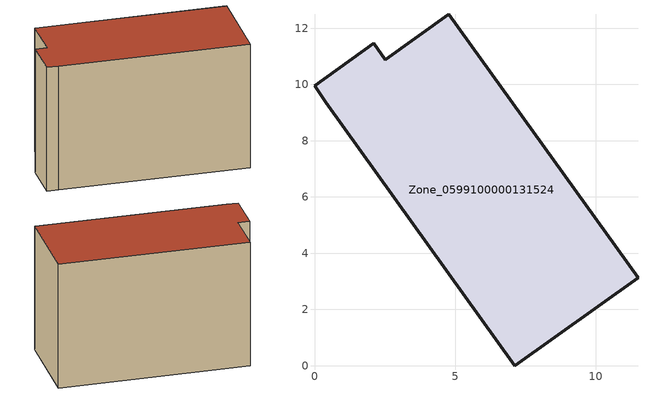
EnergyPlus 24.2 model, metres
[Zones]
Zone_0599100000131524
 floor ground (C_G): 11.5,3.12 7.12,0 0.39,9.36 0,9.95 2.1,11.46 2.52,10.88 4.77,12.49 z0
 wall outside (C_F): 2.52,10.88 2.1,11.46 0,9.95 0.39,9.36 7.12,0 11.5,3.12 4.77,12.49 2.52,10.88 z0:7.93
 roof outside (C_R): 11.5,3.12 4.77,12.49 2.52,10.88 2.1,11.46 0,9.95 0.39,9.36 7.12,0 z7.93
[BUILDING]
Pand.0599100000131524: North Axis=0; Terrain=City; Loads Convergence Tolerance Value=0.04; Temperature Convergence Tolerance Value=0.4; Solar Distribution=FullExterior; Maximum Number of Warmup Days=25; Minimum Number of Warmup Days=1
[Site:Location]
Rotterdam.The.Hague.AP_ZH_NLD Design_Conditions: Latitude=51.96; Longitude=4.45; Time Zone=1; Elevation=-4.5
[SITE:GROUNDTEMPERATURE:BUILDINGSURFACE]
18, 18, 18, 18, 18, 18, 18, 18, 18, 18, 18, 18
[MATERIAL] Thermal Absorptance=0.9; Solar Absorptance=0.7; Visible Absorptance=0.7
Name | Roughness | Thickness | Conductivity | Density | Specific Heat
G.TI.1975-1991 | MediumSmooth | 0.15 | 0.288461 | 540 | 1210
F.TI.1975-1991 | Rough | 0.3 | 0.230769 | 1920 | 840
R.TI.1975-1991 | MediumRough | 0.2 | 0.153846 | 1500 | 1000
[CONSTRUCTION]
C_G: G.TI.1975-1991
C_F: F.TI.1975-1991
C_R: R.TI.1975-1991
[ZONE]
Zone_0599100000131524: Type=1; Multiplier=1; Ceiling Height=Autocalculate; Volume=Autocalculate; Floor Area=autocalculate; Part of Total Floor Area=Yes
[ZONEINFILTRATION:DESIGNFLOWRATE]
Infil_Zone_0599100000131524: Zone or ZoneList or Space or SpaceList=Zone_0599100000131524; Schedule=AlwaysOn; Design Flow Rate Calculation Method=Flow/Area; Flow Rate per Floor Area=0.003; Constant Term Coefficient=1; Temperature Term Coefficient=0; Velocity Term Coefficient=0; Velocity Squared Term Coefficient=0
[HVACTEMPLATE:ZONE:IDEALLOADSAIRSYSTEM]
Zone_0599100000131524: Maximum Heating Supply Air Temperature=50; Minimum Cooling Supply Air Temperature=13; Maximum Heating Supply Air Humidity Ratio=0.0156; Minimum Cooling Supply Air Humidity Ratio=0.0077; Heating Limit=NoLimit; Cooling Limit=NoLimit; Dehumidification Control Type=ConstantSensibleHeatRatio; Cooling Sensible Heat Ratio=0.7; Dehumidification Setpoint=60; Humidification Control Type=None; Humidification Setpoint=30; Outdoor Air Method=None; Outdoor Air Flow Rate per Person=0.00944; Outdoor Air Flow Rate per Zone Floor Area=0; Outdoor Air Flow Rate per Zone=0; Demand Controlled Ventilation Type=None; Outdoor Air Economizer Type=NoEconomizer; Heat Recovery Type=None; Sensible Heat Recovery Effectiveness=0.7; Latent Heat Recovery Effectiveness=0.65
[ZONECONTROL:THERMOSTAT]
ThermostatControl_Zone_0599100000131524: Zone or ZoneList=Zone_0599100000131524; Control Type Schedule=DualSetpointControlType; Control 1=Thermostat_Zone_0599100000131524; Temperature Difference Between Cutout And Setpoint=0
[THERMOSTATSETPOINT:DUALSETPOINT]
Thermostat_Zone_0599100000131524: Heating Setpoint Temperature Schedule=HeatingSetpoint_Zone_0599100000131524; Cooling Setpoint Temperature Schedule=CoolingSetpoint_Zone_0599100000131524
[SCHEDULE:COMPACT]
HeatingSetpoint_Zone_0599100000131524: Through: 12/31, For: AllDays, Until: 24:00, 21
CoolingSetpoint_Zone_0599100000131524: Through: 12/31, For: AllDays, Until: 24:00, 24
DualSetpointControlType: Through: 12/31, For: AllDays, Until: 24:00, 4
AlwaysOn: Through: 12/31, For: AllDays, Until: 24:00, 1
